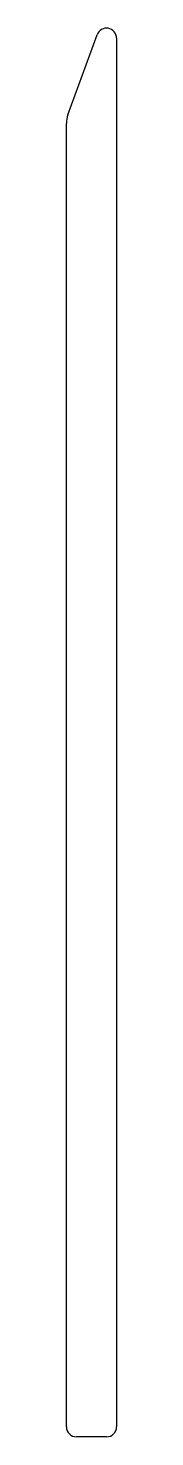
# Model space of a CAD drawing. Header units: millimetres. Extents: x 0 to 5, y 0 to 141.
import ezdxf

# ---------------------------------------------------------------- set-up
doc = ezdxf.new("R2010")
doc.units = ezdxf.units.MM
doc.layers.add('1', color=7, linetype='CONTINUOUS')

msp = doc.modelspace()

# ---------------------------------------------------------------- linework, layer by layer
at = {"layer": '1', "color": 51, "linetype": 'Continuous'}
for p, q in [((0.150768, 131.896018), (3.060307, 139.889911)), ((5, 139.547891), (5, 1)), ((0, 1), (0, 131.040968)), ((4, 0), (1, 0))]:
    msp.add_line(p, q, dxfattribs=at)
for centre, radius, start, end in [((4, 139.547891), 1, 0, 160), ((2.5, 131.040968), 2.5, 160, 180), ((1, 1), 1, 180, 270), ((4, 1), 1, 270, 0)]:
    msp.add_arc(centre, radius, start, end, dxfattribs=at)

doc.saveas('drawing.dxf')
